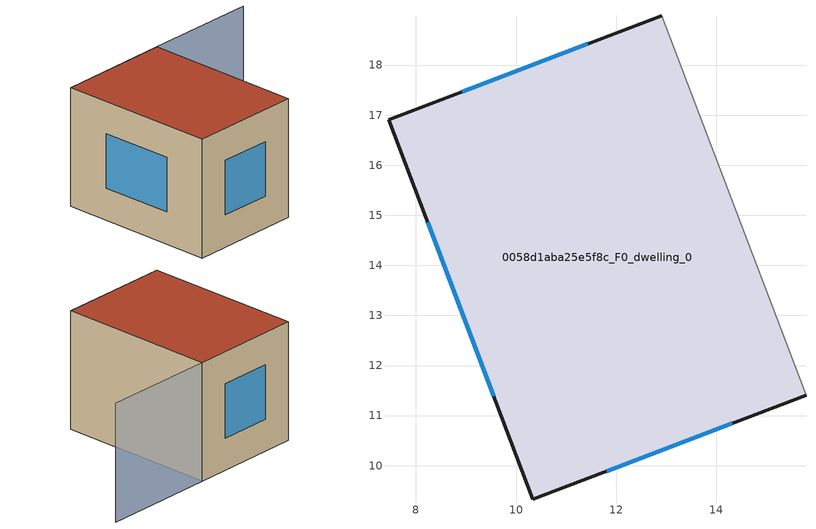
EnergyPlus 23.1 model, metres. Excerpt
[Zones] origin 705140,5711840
0058d1aba25e5f8c_F0_dwelling_0
 floor ground (EU_floor_Construction): 12.91,18.98 15.79,11.4 10.33,9.33 7.45,16.91 z0
 wall outside (EU_wall_Construction): 12.91,18.98 7.45,16.91 10.33,9.33 15.79,11.4 z0:6
 wall adiabatic (EU_wall_Construction): 15.79,11.4 12.91,18.98 z0:6
 window (EU_Window_Construction): 11.43,18.42 8.93,17.47 / 11.81,9.89 14.31,10.84 / 8.23,14.86 9.56,11.38 z1.62:4.38
 roof outside (EU_roof_Construction): 15.79,11.4 12.91,18.98 7.45,16.91 10.33,9.33 z6
shading: 15.77,11.39 12.9,18.98 / 12.9,18.98 18.36,21.05 z0:6
[Building]
EU S2 Campaign: North Axis=0; Terrain=City; Solar Distribution=FullExterior
[Site:Location]
London: Latitude=51.5; Longitude=-0.5; Time Zone=0; Elevation=25
[SizingPeriod:WeatherFileDays]
AnnualSizingPeriod: Begin Month=1; Begin Day of Month=1; End Month=12; End Day of Month=31; Day of Week for Start Day=Monday; Use Weather File Daylight Saving Period=No; Use Weather File Rain and Snow Indicators=No
[MATERIAL]
EU_InternalMass_Material: Roughness=MediumRough; Thickness=0.1; Conductivity=1; Density=1800; Specific Heat=900; Thermal Absorptance=0.9; Solar Absorptance=0.7; Visible Absorptance=0.7
[MATERIAL:NOMASS] Roughness=MediumRough; Thermal Absorptance=0.9; Solar Absorptance=0.7; Visible Absorptance=0.7
Name | Thermal Resistance
EU_wall_NoMass | 0.727863
EU_roof_NoMass | 0.773354
EU_floor_NoMass | 1.79329
[WINDOWMATERIAL:SIMPLEGLAZINGSYSTEM]
EU_Window_SimpleGlazing: UFactor=2.58614; Solar Heat Gain Coefficient=0.76; Visible Transmittance=0.76
[CONSTRUCTION]
EU_wall_Construction: EU_wall_NoMass
EU_roof_Construction: EU_roof_NoMass
EU_floor_Construction: EU_floor_NoMass
EU_InternalMass_Construction: EU_InternalMass_Material
EU_Window_Construction: EU_Window_SimpleGlazing
[ZONE]
0058d1aba25e5f8c_F0_dwelling_0: Type=1; Multiplier=1; Ceiling Height=autocalculate; Volume=283.818; Floor Area=autocalculate; Part of Total Floor Area=Yes
[INTERNALMASS]
0058d1aba25e5f8c_F0_dwelling_0_EU_InternalMass: Construction=EU_InternalMass_Construction; Zone or ZoneList=0058d1aba25e5f8c_F0_dwelling_0; Surface Area=47.3029
[OTHEREQUIPMENT]
EU_Step8_InternalGain_0058d1aba25e5f8c_F0_dwelling_0_f000: Fuel Type=Electricity; Zone or ZoneList or Space or SpaceList=0058d1aba25e5f8c_F0_dwelling_0; Schedule=EU_Step8_GainSchedule_0058d1aba25e5f8c_F0_dwelling_0_f000; Design Level Calculation Method=Watts/Area; Power per Zone Floor Area=1; Fraction Latent=0; Fraction Radiant=0; Fraction Lost=0; Carbon Dioxide Generation Rate=0; EndUse Subcategory=EU_Step8_InternalGains
[ZONEVENTILATION:DESIGNFLOWRATE]
EU_ConstantAir_0058d1aba25e5f8c_F0_dwelling_0: Zone or ZoneList or Space or SpaceList=0058d1aba25e5f8c_F0_dwelling_0; Schedule=EU_AlwaysOn; Design Flow Rate Calculation Method=AirChanges/Hour; Air Changes per Hour=0.484901; Ventilation Type=Natural; Fan Pressure Rise=0; Fan Total Efficiency=1; Constant Term Coefficient=1; Temperature Term Coefficient=0; Velocity Term Coefficient=0; Velocity Squared Term Coefficient=0; Minimum Indoor Temperature=-100; Maximum Indoor Temperature=100; Delta Temperature=-100; Minimum Outdoor Temperature=-100; Maximum Outdoor Temperature=100; Maximum Wind Speed=40
[HVACTEMPLATE:THERMOSTAT]
EU_HeatOnly_0058d1aba25e5f8c_F0_dwelling_0: Constant Heating Setpoint=20; Constant Cooling Setpoint=50
[HVACTEMPLATE:ZONE:IDEALLOADSAIRSYSTEM]
0058d1aba25e5f8c_F0_dwelling_0: Template Thermostat=EU_HeatOnly_0058d1aba25e5f8c_F0_dwelling_0; System Availability Schedule=EU_AlwaysOn; Maximum Heating Supply Air Temperature=50; Minimum Cooling Supply Air Temperature=13; Maximum Heating Supply Air Humidity Ratio=0.0156; Minimum Cooling Supply Air Humidity Ratio=0.0077; Heating Limit=NoLimit; Cooling Limit=NoLimit; Heating Availability Schedule=EU_AlwaysOn; Cooling Availability Schedule=EU_CoolingOff; Dehumidification Control Type=ConstantSensibleHeatRatio; Cooling Sensible Heat Ratio=0.7; Dehumidification Setpoint=60; Humidification Control Type=None; Humidification Setpoint=30; Outdoor Air Method=None; Outdoor Air Flow Rate per Person=0.00944; Outdoor Air Flow Rate per Zone Floor Area=0; Outdoor Air Flow Rate per Zone=0; Demand Controlled Ventilation Type=None; Outdoor Air Economizer Type=NoEconomizer; Heat Recovery Type=None; Sensible Heat Recovery Effectiveness=0.7; Latent Heat Recovery Effectiveness=0.65
[SIZING:ZONE]
0058d1aba25e5f8c_F0_dwelling_0: Zone Cooling Design Supply Air Temperature Input Method=SupplyAirTemperature; Zone Cooling Design Supply Air Temperature=13; Zone Heating Design Supply Air Temperature Input Method=SupplyAirTemperature; Zone Heating Design Supply Air Temperature=50; Zone Cooling Design Supply Air Humidity Ratio=0.008; Zone Heating Design Supply Air Humidity Ratio=0.008; Cooling Design Air Flow Method=DesignDay; Cooling Design Air Flow Rate=0; Cooling Minimum Air Flow per Zone Floor Area=0.000762; Cooling Minimum Air Flow=0; Cooling Minimum Air Flow Fraction=0.2; Heating Design Air Flow Method=DesignDay; Heating Design Air Flow Rate=0; Heating Maximum Air Flow per Zone Floor Area=0.002032; Heating Maximum Air Flow=0.141576; Heating Maximum Air Flow Fraction=0.3; Account for Dedicated Outdoor Air System=No; Dedicated Outdoor Air System Control Strategy=NeutralSupplyAir; Dedicated Outdoor Air Low Setpoint Temperature for Design=autosize; Dedicated Outdoor Air High Setpoint Temperature for Design=autosize; Zone Load Sizing Method=Sensible Load Only No Latent Load; Zone Latent Cooling Design Supply Air Humidity Ratio Input Method=HumidityRatioDifference; Zone Cooling Design Supply Air Humidity Ratio Difference=0.005; Zone Latent Heating Design Supply Air Humidity Ratio Input Method=HumidityRatioDifference; Zone Humidification Design Supply Air Humidity Ratio Difference=0.005
[SCHEDULE:CONSTANT]
Name | Hourly Value
EU_AlwaysOn | 1
EU_CoolingOff | 0
[SCHEDULE:FILE]
EU_Step8_GainSchedule_0058d1aba25e5f8c_F0_dwelling_0_f000: File=../../schedules/0058d1aba25e5f8c/0058d1aba25e5f8c_F0_dwelling_0_f000_gain.csv; Column Number=1; Rows to Skip at Top=0; Number of Hours of Data=8760; Column Separator=Comma; Interpolate to Timestep=No; Minutes per Item=60; Adjust Schedule for Daylight Savings=Yes
